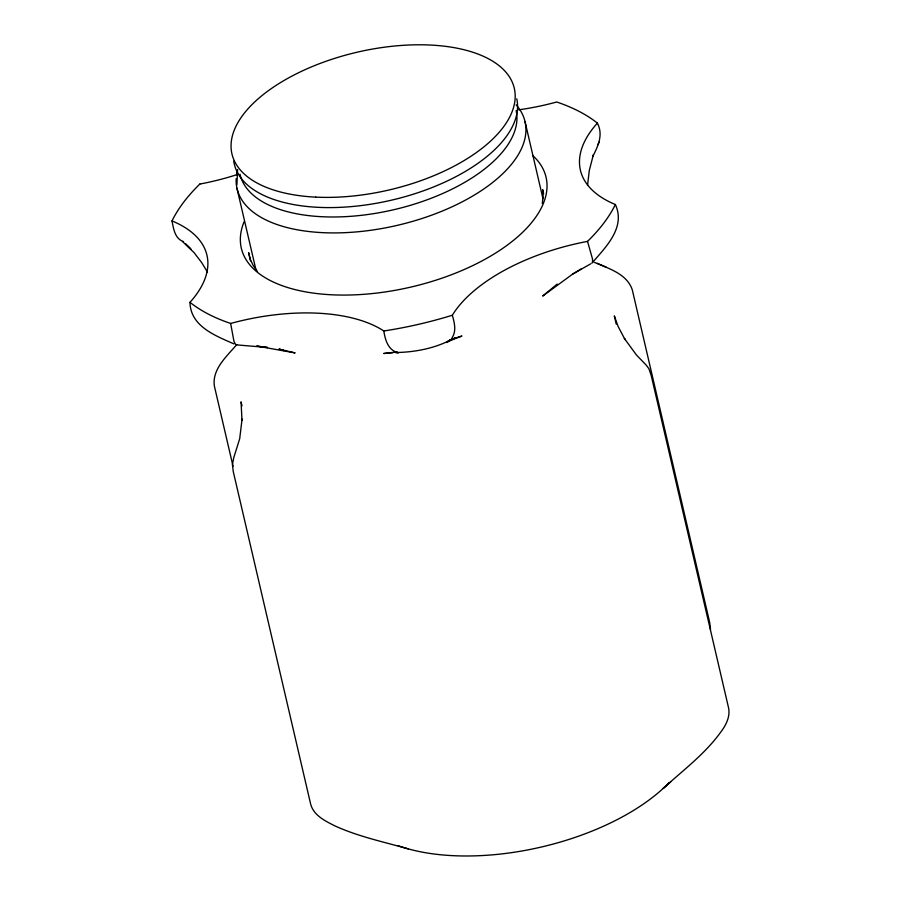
<?xml version="1.0" encoding="UTF-8"?>
<svg xmlns="http://www.w3.org/2000/svg" width="901" height="901" viewBox="0 0 901 901"><rect width="100%" height="100%" fill="white"/><g stroke="black" fill="none" stroke-linecap="round" stroke-linejoin="round"><path stroke-width="1.35" d="M241.986 420.418L241.063 401.823L242.009 405.934M236.918 184.649L237.594 169.523M242.065 419.134L239.711 438.629L233.776 457.652L232.435 464.556L233.246 471.482L310.665 804.176C313.739 815.608 325.329 821.025 334.981 825.935C358.361 836.59 383.736 841.917 408.356 848.911M587.565 185.223L589.299 170.458L593.32 154.916L592.768 156.481C598.118 145.939 603.456 134.846 597.386 123.122A234.373 114.337 -13.1 0 0 556.728 102.004A149.848 73.105 -13.1 0 1 518.717 109.821M542.267 203.525L543.1 196.474L542.684 189.638L543.641 193.749M592.509 262.247L592.531 259.071L587.531 241.389A234.373 114.337 -13.1 0 0 615.372 204.516A149.848 73.105 -13.1 0 1 597.386 123.122M452.122 337.661C456.683 330.87 454.329 322.445 452.336 315.237A149.848 73.105 -13.1 0 1 587.531 241.389M597.678 144.926L599.255 141.998M591.878 263.205C605.618 247.223 625.981 227.559 615.372 204.516M557.167 284.085L542.695 296.057L572.653 274.107L590.741 263.813M236.805 344.531C226.973 356.199 212.017 368.982 214.337 385.91L233.055 466.358M670.749 781.831L663.147 788.454C682.969 770.355 705.021 753.979 720.834 732.006C725.936 725.204 730.317 716.847 728.616 708.085L651.186 375.368L648.911 368.779L646.411 365.344L636.354 354.87L624.37 338.461L625.046 339.598L618.109 326.466L614.324 315.902L616.239 324.112M581.528 268.701L572.653 274.107M449.565 339.914L461.92 336.039L447.842 341.434L454.937 338.044L446.513 342.515L453 338.675C436.23 348.113 415.519 352.167 396.463 352.505L398.479 352.674M397.116 351.908L383.702 353.507L393.005 352.674M236.501 344.88L267.529 347.471L256.74 346.029L295.123 352.922L278.905 349.104L283.826 350.568L279.896 349.306M395.043 352.539L398.377 352.696M594.255 262.326C608.321 268.397 626.882 273.69 632.277 289.784L709.706 622.523L710.517 629.484M233.821 343.855C215.384 335.668 190.438 326.365 189.976 302.319A149.848 73.105 -13.1 0 0 172.001 220.925A234.373 114.337 -13.1 0 1 199.842 184.052M597.138 263.227L606.238 267.225M396.553 352.246C387.734 349.205 385.054 339.215 383.826 330.982A149.848 73.105 -13.1 0 0 230.645 323.448A234.373 114.337 -13.1 0 1 189.976 302.319M183.567 241.637C174.783 238.765 173.544 228.651 172.001 220.925M182.452 241.502L194.143 252.708L201.7 262.63L207.5 272.147M189.987 248.169L185.617 243.991L191.192 249.329M235.476 344.306L233.99 341.479L230.645 323.448M257.326 271.325L253.192 265.457L250.275 259.218L248.608 252.64L250.512 260.862M525.103 121.95L542.965 198.704M236.952 188.23L256.098 270.469M516.16 104.854A147.832 72.125 -13.1 0 1 406.013 223.189A147.832 72.125 -13.1 0 1 236.152 178.747M236.569 174.535A147.832 72.125 -13.1 0 1 237.436 170.289M516.149 110.643A141.682 69.118 -13.1 0 1 393.016 209.888A141.682 69.118 -13.1 0 1 240.004 174.163M516.746 98.795A144.948 70.717 -13.1 0 1 388.151 200.923A144.948 70.717 -13.1 0 1 233.764 161.189M452.325 315.237A234.373 114.337 -13.1 0 1 383.826 330.982M237.459 174.49A149.848 73.105 -13.1 0 1 199.842 184.052M669.004 782.766A174.434 85.099 -13.1 0 1 397.927 845.611M532.637 155.445A156.447 76.326 -13.1 0 1 410.18 287.239A156.447 76.326 -13.1 0 1 244.07 221.826M315.722 197.128A144.948 70.717 -13.1 0 0 514.37 88.602A144.948 70.717 -13.1 0 0 289.244 77.542A144.948 70.717 -13.1 0 0 315.722 197.128"/></g></svg>
